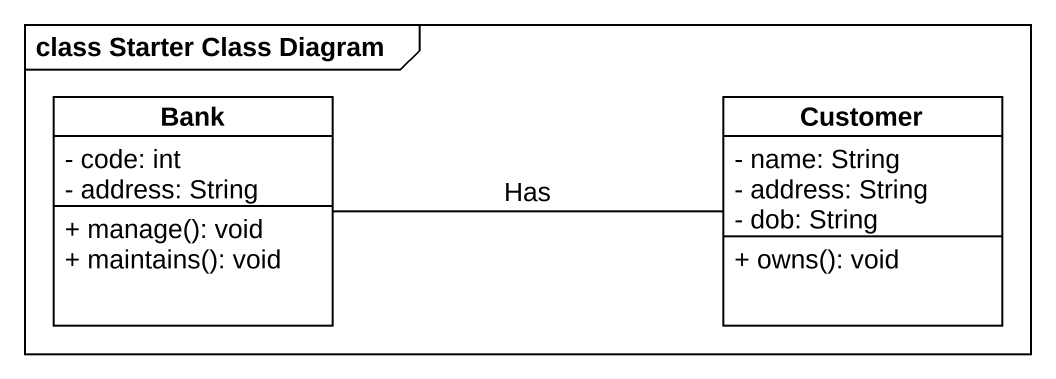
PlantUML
@startuml
mainframe class Starter Class Diagram
hide circle
hide empty members
skinparam classAttributeIconSize 0
class Bank {
  - code: int
  - address: String
  + manage(): void
  + maintains(): void
}
class Customer {
  - name: String
  - address: String
  - dob: String
  + owns(): void
}
Bank -right- Customer : Has
@enduml
